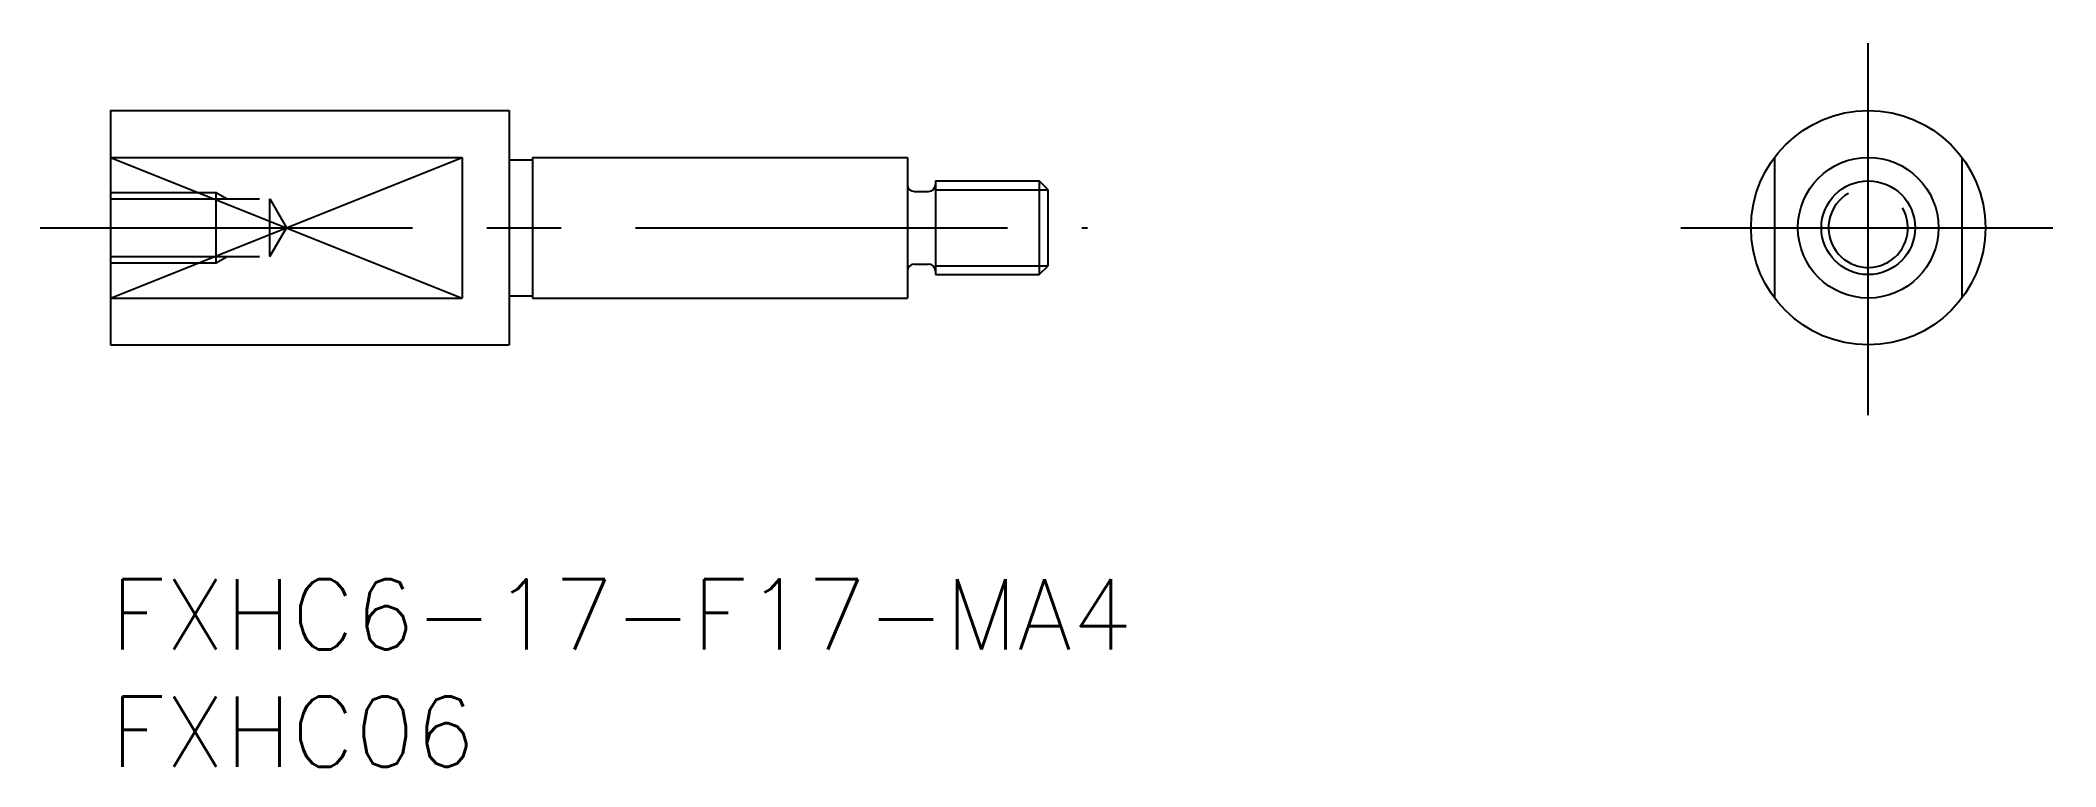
# Model space of a CAD drawing. Extents: x -3 to 83, y -8 to 23.
import ezdxf

# ---------------------------------------------------------------- set-up
doc = ezdxf.new("R2010")
doc.units = 0
doc.header["$LTSCALE"] = 0.5
doc.linetypes.add('CENTER', pattern=[50.8, 31.75, -6.35, 6.35, -6.35])
doc.linetypes.add('DASHED', pattern=[19.05, 12.7, -6.35])
for name, color, linetype in [('MSM_CENTER', 1, 'CENTER'), ('MSM_CONTINUOUS', 7, 'CONTINUOUS'), ('MSM_DASHED', 4, 'DASHED'), ('MSM_NARROW', 5, 'CONTINUOUS'), ('MSM_PART_NUMBER', 7, 'CONTINUOUS')]:
    doc.layers.add(name, color=color, linetype=linetype)
doc.styles.get("Standard").update_dxf_attribs({"font": 'txt.shx', "height": 3, "bigfont": 'bigfont.shx'})

# ---------------------------------------------------------------- blocks, each defined once
blk = doc.blocks.new('*U3')
at = {"layer": 'MSM_PART_NUMBER'}
blk.add_text('FXHC6-17-F17-MA4', height=3, dxfattribs=at).set_placement((0, -3))
blk = doc.blocks.new('*U4')
at = {"layer": 'MSM_PART_NUMBER'}
blk.add_text('FXHC06', height=3, dxfattribs=at).set_placement((0, -8))

msp = doc.modelspace()

# ---------------------------------------------------------------- linework, layer by layer
at = {"layer": 'MSM_CENTER'}
for p, q in [((75, 7), (75, 23)), ((-3, 15), (41.68, 15)), ((67, 15), (83, 15))]:
    msp.add_line(p, q, dxfattribs=at)
at = {"layer": 'MSM_CONTINUOUS'}
for p, q in [((0, 20), (0, 10)), ((0, 20), (17, 20)), ((17, 20), (17, 10)), ((0, 18), (15, 18)), ((15, 18), (15, 12)), ((17, 17.9), (18, 17.9)), ((18, 18), (34, 18)), ((18, 18), (18, 12)), ((34, 18), (34, 12)), ((34.3, 16.55), (34.9, 16.55)), ((35.2, 17), (39.621, 17)), ((35.2, 17), (35.2, 13)), ((40, 16.621), (39.621, 17)), ((39.621, 17), (39.621, 13)), ((40, 13.379), (40, 16.621)), ((34.3, 13.45), (34.9, 13.45)), ((35.2, 13), (39.621, 13)), ((39.621, 13), (40, 13.379)), ((17, 12.1), (18, 12.1)), ((0, 12), (15, 12)), ((18, 12), (34, 12)), ((0, 10), (17, 10))]:
    msp.add_line(p, q, dxfattribs=at)
for radius in [5, 3, 2]:
    msp.add_circle((75, 15), radius, dxfattribs=at)
for centre, start, end in [((34.3, 16.85), 180, 270), ((34.9, 16.85), 270, 0), ((34.3, 13.15), 90, 180), ((34.9, 13.15), 0, 90)]:
    msp.add_arc(centre, 0.3, start, end, dxfattribs=at)
at = {"layer": 'MSM_DASHED'}
for p, q in [((71, 18), (71, 12)), ((79, 18), (79, 12)), ((0, 16.5), (4.5, 16.5)), ((4.5, 16.5), (4.969, 16.229)), ((4.5, 13.5), (4.5, 16.5)), ((0, 16.229), (6.79, 16.229)), ((6.79, 13.77), (6.79, 16.229)), ((6.79, 16.229), (7.5, 15)), ((6.79, 13.77), (7.5, 15)), ((0, 13.77), (6.79, 13.77)), ((4.5, 13.5), (4.969, 13.77)), ((0, 13.5), (4.5, 13.5))]:
    msp.add_line(p, q, dxfattribs=at)
at = {"layer": 'MSM_NARROW'}
for p, q in [((0, 18), (15, 12)), ((0, 12), (15, 18)), ((35.2, 16.621), (40, 16.621)), ((35.2, 13.379), (40, 13.379))]:
    msp.add_line(p, q, dxfattribs=at)
msp.add_arc((75, 15), 1.694, 120, 30, dxfattribs=at)

# ---------------------------------------------------------------- block references
at = {"layer": 'MSM_CONTINUOUS'}
for name in ['*U3', '*U4']:
    msp.add_blockref(name, (0, 0), dxfattribs=at)

doc.saveas('drawing.dxf')
